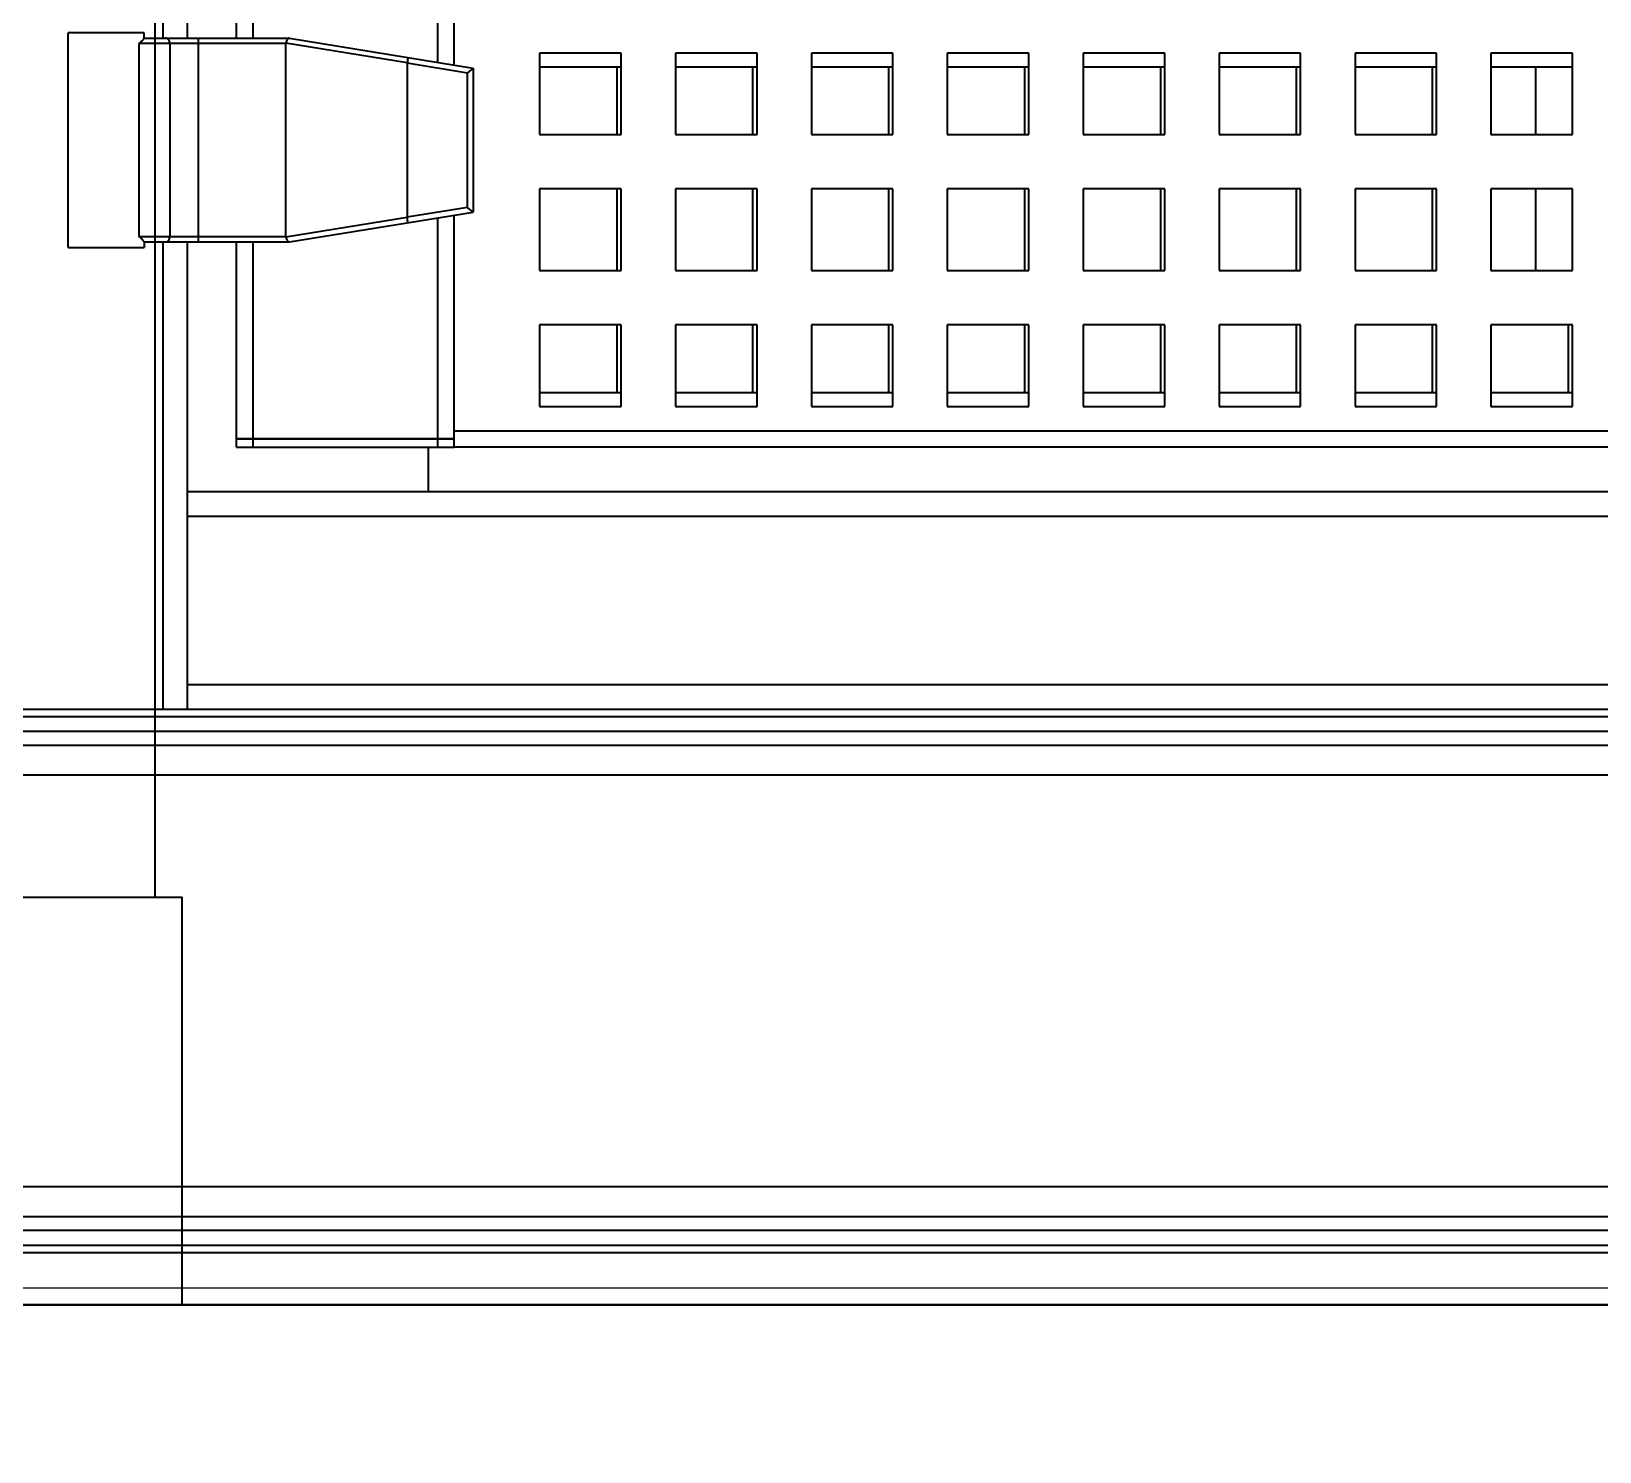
# Model space of a CAD drawing. Header units: millimetres. Extents: x 32496 to 166256, y 3504 to 23939.
# Drawn here: x 68315 to 68892, y 12027 to 12550 of the extents above; entities that cross this region are included whole.
import ezdxf

# ---------------------------------------------------------------- set-up
doc = ezdxf.new("R2010")
doc.units = ezdxf.units.MM
doc.layers.get('0').update_dxf_attribs({"lineweight": 35})
doc.layers.add('02___PRT_ALL_AXES', color=90, linetype='Continuous')

# ---------------------------------------------------------------- blocks, each defined once
blk = doc.blocks.new('DRGTJHYTHRTTR')
at = {"color": 7, "linetype": 'Continuous'}
for p, q in [((50439.04, -50735.69), (50439.04, -50335.69)), ((50379.04, -50735.69), (50449.04, -50735.69)), ((50449.04, -50885.69), (50449.04, -50735.69))]:
    blk.add_line(p, q, dxfattribs=at)
at = {"layer": '02___PRT_ALL_AXES', "color": 7, "linetype": 'Continuous'}
blk.add_line((60556.04, -50885.69), (45964.04, -50885.69), dxfattribs=at)
blk = doc.blocks.new('8-1250')
at = {"linetype": 'Continuous'}
for p, q in [((-4582.13, -34433.17), (-4582.13, -33790.41)), ((-4683.13, -34424.29), (-4683.13, -33799.29)), ((-4674.13, -34424.29), (-4674.13, -33799.29)), ((-4656.13, -34424.29), (-4656.13, -33799.29)), ((-4650.13, -33799.29), (-4650.13, -34424.29)), ((-4576.13, -34434.15), (-4576.13, -34414.79)), ((-4718.13, -34501.29), (-4718.13, -34422.29)), ((-4690.13, -34422.29), (-4718.13, -34422.29)), ((-4690.13, -34424.29), (-4690.13, -34422.29)), ((-4692.1, -34426.29), (-4692.1, -34497.29)), ((-4638.13, -34426.29), (-4692.1, -34426.29)), ((-4690.13, -34424.29), (-4636.63, -34424.29)), ((-4680.62, -34497.29), (-4680.62, -34426.29)), ((-4670.3, -34424.29), (-4670.3, -34499.29)), ((-4638.13, -34426.29), (-4638.13, -34497.29)), ((-4638.05, -34426.01), (-4593.32, -34433.29)), ((-4636.63, -34424.29), (-4569.13, -34435.29)), ((-4593.33, -34433.37), (-4593.33, -34490.21)), ((-4593.33, -34433.37), (-4571.13, -34436.99)), ((-4569.13, -34435.29), (-4571.13, -34436.99)), ((-4569.13, -34435.29), (-4569.13, -34488.29)), ((-4544.63, -34429.79), (-4544.63, -34459.79)), ((-4514.63, -34429.79), (-4544.63, -34429.79)), ((-4544.63, -34434.79), (-4514.63, -34434.79)), ((-4516.13, -34459.79), (-4516.13, -34434.79)), ((-4514.63, -34459.79), (-4514.63, -34429.79)), ((-4494.63, -34429.79), (-4494.63, -34459.79)), ((-4464.63, -34429.79), (-4494.63, -34429.79)), ((-4494.63, -34434.79), (-4464.63, -34434.79)), ((-4466.13, -34459.79), (-4466.13, -34434.79)), ((-4464.63, -34459.79), (-4464.63, -34429.79)), ((-4444.63, -34429.79), (-4444.63, -34459.79)), ((-4414.63, -34429.79), (-4444.63, -34429.79)), ((-4444.63, -34434.79), (-4414.63, -34434.79)), ((-4416.13, -34459.79), (-4416.13, -34434.79)), ((-4414.63, -34459.79), (-4414.63, -34429.79)), ((-4394.63, -34429.79), (-4394.63, -34459.79)), ((-4364.63, -34429.79), (-4394.63, -34429.79)), ((-4394.63, -34434.79), (-4364.63, -34434.79)), ((-4366.13, -34459.79), (-4366.13, -34434.79)), ((-4364.63, -34459.79), (-4364.63, -34429.79)), ((-4344.63, -34429.79), (-4344.63, -34459.79)), ((-4314.63, -34429.79), (-4344.63, -34429.79)), ((-4344.63, -34434.79), (-4314.63, -34434.79)), ((-4316.13, -34459.79), (-4316.13, -34434.79)), ((-4314.63, -34459.79), (-4314.63, -34429.79)), ((-4294.63, -34429.79), (-4294.63, -34459.79)), ((-4264.63, -34429.79), (-4294.63, -34429.79)), ((-4294.63, -34434.79), (-4264.63, -34434.79)), ((-4266.13, -34459.79), (-4266.13, -34434.79)), ((-4264.63, -34459.79), (-4264.63, -34429.79)), ((-4244.63, -34429.79), (-4244.63, -34459.79)), ((-4214.63, -34429.79), (-4244.63, -34429.79)), ((-4244.63, -34434.79), (-4214.63, -34434.79)), ((-4216.13, -34459.79), (-4216.13, -34434.79)), ((-4214.63, -34459.79), (-4214.63, -34429.79)), ((-4194.63, -34429.79), (-4194.63, -34459.79)), ((-4164.63, -34429.79), (-4194.63, -34429.79)), ((-4194.63, -34434.79), (-4164.63, -34434.79)), ((-4178.13, -34459.79), (-4178.13, -34434.79)), ((-4164.63, -34459.79), (-4164.63, -34429.79)), ((-4571.13, -34486.59), (-4571.13, -34436.99)), ((-4544.63, -34459.79), (-4514.63, -34459.79)), ((-4494.63, -34459.79), (-4464.63, -34459.79)), ((-4444.63, -34459.79), (-4414.63, -34459.79)), ((-4394.63, -34459.79), (-4364.63, -34459.79)), ((-4344.63, -34459.79), (-4314.63, -34459.79)), ((-4294.63, -34459.79), (-4264.63, -34459.79)), ((-4244.63, -34459.79), (-4214.63, -34459.79)), ((-4194.63, -34459.79), (-4164.63, -34459.79)), ((-4544.63, -34479.79), (-4544.63, -34509.79)), ((-4514.63, -34479.79), (-4544.63, -34479.79)), ((-4516.13, -34509.79), (-4516.13, -34479.79)), ((-4514.63, -34509.79), (-4514.63, -34479.79)), ((-4494.63, -34479.79), (-4494.63, -34509.79)), ((-4464.63, -34479.79), (-4494.63, -34479.79)), ((-4466.13, -34509.79), (-4466.13, -34479.79)), ((-4464.63, -34509.79), (-4464.63, -34479.79)), ((-4444.63, -34479.79), (-4444.63, -34509.79)), ((-4414.63, -34479.79), (-4444.63, -34479.79)), ((-4416.13, -34509.79), (-4416.13, -34479.79)), ((-4414.63, -34509.79), (-4414.63, -34479.79)), ((-4394.63, -34479.79), (-4394.63, -34509.79)), ((-4364.63, -34479.79), (-4394.63, -34479.79)), ((-4366.13, -34509.79), (-4366.13, -34479.79)), ((-4364.63, -34509.79), (-4364.63, -34479.79)), ((-4344.63, -34479.79), (-4344.63, -34509.79)), ((-4314.63, -34479.79), (-4344.63, -34479.79)), ((-4316.13, -34509.79), (-4316.13, -34479.79)), ((-4314.63, -34509.79), (-4314.63, -34479.79)), ((-4294.63, -34479.79), (-4294.63, -34509.79)), ((-4264.63, -34479.79), (-4294.63, -34479.79)), ((-4266.13, -34509.79), (-4266.13, -34479.79)), ((-4264.63, -34509.79), (-4264.63, -34479.79)), ((-4244.63, -34479.79), (-4244.63, -34509.79)), ((-4214.63, -34479.79), (-4244.63, -34479.79)), ((-4216.13, -34509.79), (-4216.13, -34479.79)), ((-4214.63, -34509.79), (-4214.63, -34479.79)), ((-4194.63, -34479.79), (-4194.63, -34509.79)), ((-4164.63, -34479.79), (-4194.63, -34479.79)), ((-4178.13, -34509.79), (-4178.13, -34479.79)), ((-4164.63, -34509.79), (-4164.63, -34479.79)), ((-4571.13, -34486.59), (-4593.33, -34490.21)), ((-4569.13, -34488.29), (-4571.13, -34486.59)), ((-4593.32, -34490.28), (-4638.05, -34497.57)), ((-4636.63, -34499.29), (-4569.13, -34488.29)), ((-4582.13, -34571.79), (-4582.13, -34490.41)), ((-4576.13, -34574.79), (-4576.13, -34489.43)), ((-4692.1, -34497.29), (-4638.13, -34497.29)), ((-4718.13, -34501.29), (-4690.13, -34501.29)), ((-4690.13, -34499.29), (-4690.13, -34501.29)), ((-4690.13, -34499.29), (-4636.63, -34499.29)), ((-4683.13, -34671.29), (-4683.13, -34499.29)), ((-4674.13, -34591.29), (-4674.13, -34499.29)), ((-4656.13, -34571.79), (-4656.13, -34499.29)), ((-4650.13, -34499.29), (-4650.13, -34571.79)), ((-4544.63, -34509.79), (-4514.63, -34509.79)), ((-4494.63, -34509.79), (-4464.63, -34509.79)), ((-4444.63, -34509.79), (-4414.63, -34509.79)), ((-4394.63, -34509.79), (-4364.63, -34509.79)), ((-4344.63, -34509.79), (-4314.63, -34509.79)), ((-4294.63, -34509.79), (-4264.63, -34509.79)), ((-4244.63, -34509.79), (-4214.63, -34509.79)), ((-4194.63, -34509.79), (-4164.63, -34509.79)), ((-4544.63, -34529.79), (-4544.63, -34559.79)), ((-4514.63, -34529.79), (-4544.63, -34529.79)), ((-4516.13, -34554.79), (-4516.13, -34529.79)), ((-4514.63, -34559.79), (-4514.63, -34529.79)), ((-4494.63, -34529.79), (-4494.63, -34559.79)), ((-4464.63, -34529.79), (-4494.63, -34529.79)), ((-4466.13, -34554.79), (-4466.13, -34529.79)), ((-4464.63, -34559.79), (-4464.63, -34529.79)), ((-4444.63, -34529.79), (-4444.63, -34559.79)), ((-4414.63, -34529.79), (-4444.63, -34529.79)), ((-4416.13, -34554.79), (-4416.13, -34529.79)), ((-4414.63, -34559.79), (-4414.63, -34529.79)), ((-4394.63, -34529.79), (-4394.63, -34559.79)), ((-4364.63, -34529.79), (-4394.63, -34529.79)), ((-4366.13, -34554.79), (-4366.13, -34529.79)), ((-4364.63, -34559.79), (-4364.63, -34529.79)), ((-4344.63, -34529.79), (-4344.63, -34559.79)), ((-4314.63, -34529.79), (-4344.63, -34529.79)), ((-4316.13, -34554.79), (-4316.13, -34529.79)), ((-4314.63, -34559.79), (-4314.63, -34529.79)), ((-4294.63, -34529.79), (-4294.63, -34559.79)), ((-4264.63, -34529.79), (-4294.63, -34529.79)), ((-4266.13, -34554.79), (-4266.13, -34529.79)), ((-4264.63, -34559.79), (-4264.63, -34529.79)), ((-4244.63, -34529.79), (-4244.63, -34559.79)), ((-4214.63, -34529.79), (-4244.63, -34529.79)), ((-4216.13, -34554.79), (-4216.13, -34529.79)), ((-4214.63, -34559.79), (-4214.63, -34529.79)), ((-4194.63, -34529.79), (-4194.63, -34559.79)), ((-4164.63, -34529.79), (-4194.63, -34529.79)), ((-4166.13, -34554.79), (-4166.13, -34529.79)), ((-4164.63, -34559.79), (-4164.63, -34529.79)), ((-4514.63, -34554.79), (-4544.63, -34554.79)), ((-4464.63, -34554.79), (-4494.63, -34554.79)), ((-4414.63, -34554.79), (-4444.63, -34554.79)), ((-4364.63, -34554.79), (-4394.63, -34554.79)), ((-4314.63, -34554.79), (-4344.63, -34554.79)), ((-4264.63, -34554.79), (-4294.63, -34554.79)), ((-4214.63, -34554.79), (-4244.63, -34554.79)), ((-4164.63, -34554.79), (-4194.63, -34554.79)), ((-4544.63, -34559.79), (-4514.63, -34559.79)), ((-4494.63, -34559.79), (-4464.63, -34559.79)), ((-4444.63, -34559.79), (-4414.63, -34559.79)), ((-4394.63, -34559.79), (-4364.63, -34559.79)), ((-4344.63, -34559.79), (-4314.63, -34559.79)), ((-4294.63, -34559.79), (-4264.63, -34559.79)), ((-4244.63, -34559.79), (-4214.63, -34559.79)), ((-4194.63, -34559.79), (-4164.63, -34559.79)), ((-4656.13, -34574.79), (-4656.13, -34571.79)), ((-4576.13, -34571.79), (-4656.13, -34571.79)), ((-4656.13, -34571.79), (-4576.13, -34571.79)), ((-4650.13, -34571.79), (-4650.13, -34574.79)), ((-4582.13, -34574.79), (-4582.13, -34571.79)), ((-4576.13, -34568.79), (-3955.13, -34568.79)), ((-4656.13, -34574.79), (-4576.13, -34574.79)), ((-4585.63, -34574.79), (-4585.63, -34591.29)), ((-3950.13, -34574.79), (-4576.13, -34574.79)), ((-4674.13, -34671.29), (-4674.13, -34591.29)), ((-3948.32, -34591.29), (-4674.13, -34591.29)), ((-3945.73, -34600.29), (-4674.13, -34600.29)), ((-3751.63, -34662.29), (-4674.13, -34662.29)), ((-3668.63, -34671.29), (-4757.13, -34671.29)), ((3761.37, -34674.01), (-7907.13, -34674.01)), ((3761.37, -34679.48), (-7907.13, -34679.48)), ((3115.87, -34684.6), (-7857.13, -34684.6)), ((3115.87, -34695.54), (-7857.13, -34695.54)), ((4052.87, -34847.03), (-7783.13, -34847.03)), ((4052.87, -34857.98), (-7783.13, -34857.98)), ((4052.87, -34863.1), (-7783.13, -34863.1)), ((4052.87, -34868.57), (-7783.13, -34868.57)), ((4052.87, -34871.29), (-7783.13, -34871.29))]:
    blk.add_line(p, q, dxfattribs=at)
for centre, major_axis, ratio, start_param, end_param in [((-4629.98, -34426.29), (8.15, 0), 0.245536, 2.999882, 3.141593), ((-4585.18, -34434.7), (8.14, -1.41), 0.241938, -3.138028, -3.099665), ((-4585.18, -34488.88), (8.14, 1.41), 0.241938, 3.099665, 3.138028), ((-4629.98, -34497.29), (8.15, 0), 0.245536, -3.141593, -2.999882)]:
    blk.add_ellipse(centre, major_axis=major_axis, ratio=ratio, start_param=start_param, end_param=end_param, dxfattribs=at)
for points, knots in [([(-4692.1, -34426.29), (-4691.95, -34426.18), (-4691.66, -34425.96), (-4691.27, -34425.62), (-4690.94, -34425.3), (-4690.66, -34425.01), (-4690.47, -34424.78), (-4690.34, -34424.61), (-4690.27, -34424.51), (-4690.21, -34424.43), (-4690.17, -34424.37), (-4690.15, -34424.33), (-4690.14, -34424.31), (-4690.13, -34424.3), (-4690.13, -34424.29), (-4690.13, -34424.29)], [0, 0, 0, 0, 0.198275, 0.380694, 0.545565, 0.690776, 0.813479, 0.865244, 0.909841, 0.946555, 0.974535, 0.984937, 0.992762, 0.997839, 1, 1, 1, 1]), ([(-4680.62, -34426.29), (-4680.62, -34426.03), (-4680.7, -34425.52), (-4681.07, -34424.86), (-4681.64, -34424.4), (-4682.11, -34424.29), (-4682.34, -34424.29)], [0, 0, 0, 0, 0.267215, 0.524636, 0.767656, 1, 1, 1, 1]), ([(-4636.77, -34424.29), (-4636.84, -34424.29), (-4636.98, -34424.3), (-4637.17, -34424.4), (-4637.32, -34424.56), (-4637.5, -34424.88), (-4637.72, -34425.38), (-4637.92, -34425.79), (-4638.05, -34426.01)], [0, 0, 0, 0, 0.095491, 0.181572, 0.27513, 0.386659, 0.667027, 1, 1, 1, 1]), ([(-4593.25, -34431.36), (-4593.23, -34431.36), (-4593.21, -34431.4), (-4593.19, -34431.45), (-4593.18, -34431.55), (-4593.17, -34431.71), (-4593.17, -34432.06), (-4593.22, -34432.6), (-4593.28, -34433.05), (-4593.32, -34433.29)], [0, 0, 0, 0, 0.029584, 0.055175, 0.088913, 0.180604, 0.302705, 0.62104, 1, 1, 1, 1]), ([(-4593.25, -34492.22), (-4593.23, -34492.22), (-4593.21, -34492.18), (-4593.19, -34492.12), (-4593.18, -34492.03), (-4593.17, -34491.86), (-4593.17, -34491.52), (-4593.22, -34490.98), (-4593.28, -34490.53), (-4593.32, -34490.28)], [0, 0, 0, 0, 0.029584, 0.055174, 0.088913, 0.180604, 0.302705, 0.62104, 1, 1, 1, 1]), ([(-4690.13, -34499.29), (-4690.13, -34499.29), (-4690.13, -34499.28), (-4690.14, -34499.27), (-4690.15, -34499.25), (-4690.17, -34499.21), (-4690.21, -34499.15), (-4690.27, -34499.07), (-4690.34, -34498.97), (-4690.47, -34498.8), (-4690.66, -34498.57), (-4690.94, -34498.28), (-4691.27, -34497.96), (-4691.66, -34497.62), (-4691.95, -34497.4), (-4692.1, -34497.29)], [0, 0, 0, 0, 0.002161, 0.007238, 0.015063, 0.025465, 0.053445, 0.090159, 0.134756, 0.186521, 0.309224, 0.454435, 0.619306, 0.801725, 1, 1, 1, 1]), ([(-4682.34, -34499.29), (-4682.11, -34499.29), (-4681.64, -34499.18), (-4681.07, -34498.72), (-4680.7, -34498.06), (-4680.62, -34497.55), (-4680.62, -34497.29)], [0, 0, 0, 0, 0.232344, 0.475364, 0.732785, 1, 1, 1, 1]), ([(-4638.05, -34497.57), (-4637.92, -34497.79), (-4637.72, -34498.2), (-4637.5, -34498.7), (-4637.32, -34499.01), (-4637.17, -34499.18), (-4636.98, -34499.28), (-4636.84, -34499.29), (-4636.77, -34499.29)], [0, 0, 0, 0, 0.332942, 0.613322, 0.724857, 0.81841, 0.904497, 1, 1, 1, 1])]:
    blk.add_open_spline(points, degree=3, knots=knots, dxfattribs=at)

msp = doc.modelspace()

# ---------------------------------------------------------------- linework, layer by layer
at = {"color": 6, "lineweight": 25}
msp.add_lwpolyline([(63904.988, 12081.132), (78477.571, 12081.132), (78477.571, 12087.168), (63904.988, 12087.168)], close=True, dxfattribs=at)
msp.add_lwpolyline([(63884.988, 12081.132), (78477.571, 12080.821), (78476.988, 11881.107), (63884.988, 11881.107)], close=True)

# ---------------------------------------------------------------- block references
at = {"color": 6}
msp.add_blockref('8-1250', (73046.131, 46971.457), dxfattribs=at)
msp.add_blockref('DRGTJHYTHRTTR', (17920.951, 62966.819))

doc.saveas('drawing.dxf')
